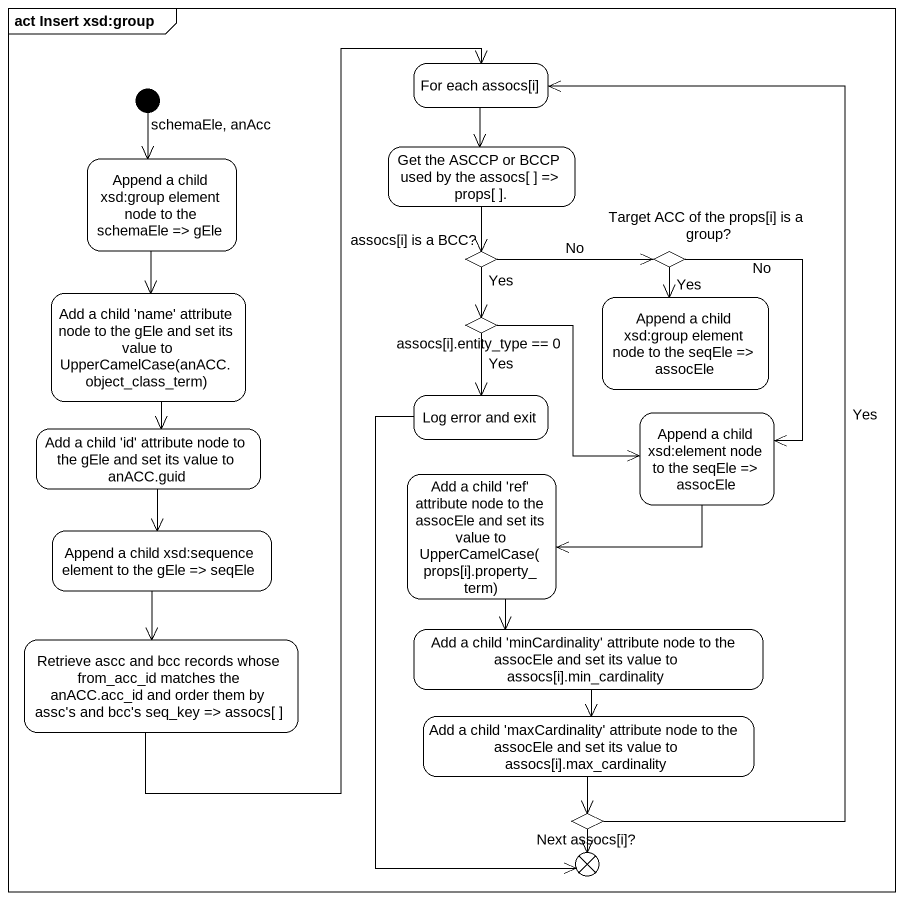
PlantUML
@startuml
mainframe act Insert xsd:group
hide empty description
state "For each assocs[i]" as For_each_assocs_i
state "Append a child xsd:group element node to the schemaEle => gEle" as Append_a_child_xsd_group
state "Get the ASCCP or BCCP used by the assocs[ ] => props[ ]." as Get_the_ASCCP_or_BCCP_used
state "assocs[i] is a BCC?" as assocs_i_is_a_BCC <<choice>>
state "Target ACC of the props[i] is a group?" as Target_ACC_of_the_props_i <<choice>>
state "Add a child 'name' attribute node to the gEle and set its value to UpperCamelCase(anACC.object_class_term)" as Add_a_child_name_attribute
state "assocs[i].entity_type == 0" as assocs_i_entity_type_0 <<choice>>
state "Append a child xsd:group element node to the seqEle => assocEle" as Append_a_child_xsd_group_2
state "Log error and exit" as Log_error_and_exit
state "Add a child 'id' attribute node to the gEle and set its value to anACC.guid" as Add_a_child_id_attribute
state "Append a child xsd:element node to the seqEle => assocEle" as Append_a_child_xsd_element
state "Add a child 'ref' attribute node to the assocEle and set its value to UpperCamelCase(props[i].property_term)" as Add_a_child_ref_attribute
state "Append a child xsd:sequence element to the gEle => seqEle" as Append_a_child_xsd_sequence
state "Retrieve ascc and bcc records whose from_acc_id matches the anACC.acc_id and order them by assc's and bcc's seq_key => assocs[ ]" as Retrieve_ascc_and_bcc
state "Add a child 'minCardinality' attribute node to the assocEle and set its value to assocs[i].min_cardinality" as Add_a_child_minCardinality
state "Add a child 'maxCardinality' attribute node to the assocEle and set its value to assocs[i].max_cardinality" as Add_a_child_maxCardinality
state "Next assocs[i]?" as Next_assocs_i <<choice>>
state flowfinal1 <<end>>
[*] --> Append_a_child_xsd_group : schemaEle, anAcc
For_each_assocs_i --> Get_the_ASCCP_or_BCCP_used
Append_a_child_xsd_group --> Add_a_child_name_attribute
Get_the_ASCCP_or_BCCP_used --> assocs_i_is_a_BCC
assocs_i_is_a_BCC -right-> Target_ACC_of_the_props_i : No
assocs_i_is_a_BCC --> assocs_i_entity_type_0 : Yes
Target_ACC_of_the_props_i --> Append_a_child_xsd_group_2 : Yes
Target_ACC_of_the_props_i --> Append_a_child_xsd_element : No
Add_a_child_name_attribute --> Add_a_child_id_attribute
assocs_i_entity_type_0 --> Log_error_and_exit : Yes
assocs_i_entity_type_0 -right-> Append_a_child_xsd_element
Log_error_and_exit --> flowfinal1
Add_a_child_id_attribute --> Append_a_child_xsd_sequence
Append_a_child_xsd_element -left-> Add_a_child_ref_attribute
Add_a_child_ref_attribute --> Add_a_child_minCardinality
Append_a_child_xsd_sequence --> Retrieve_ascc_and_bcc
Retrieve_ascc_and_bcc -up-> For_each_assocs_i
Add_a_child_minCardinality --> Add_a_child_maxCardinality
Add_a_child_maxCardinality --> Next_assocs_i
Next_assocs_i -up-> For_each_assocs_i : Yes
Next_assocs_i --> flowfinal1
@enduml
